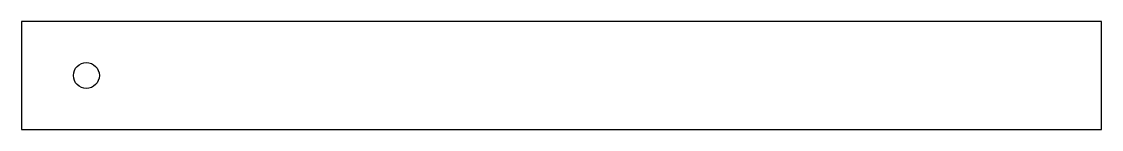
# Model space of a CAD drawing. Header units: millimetres. Extents: x 0 to 250, y 0 to 25.
import ezdxf

# ---------------------------------------------------------------- set-up
doc = ezdxf.new("R2010")
doc.units = ezdxf.units.MM

msp = doc.modelspace()

# ---------------------------------------------------------------- linework, layer by layer
at = {"layer": 'TEST_CUT'}
msp.add_lwpolyline([(0, 0), (250, 0), (250, 25), (0, 25)], close=True, dxfattribs=at)
msp.add_circle((15, 12.5), 3, dxfattribs=at)

doc.saveas('drawing.dxf')
